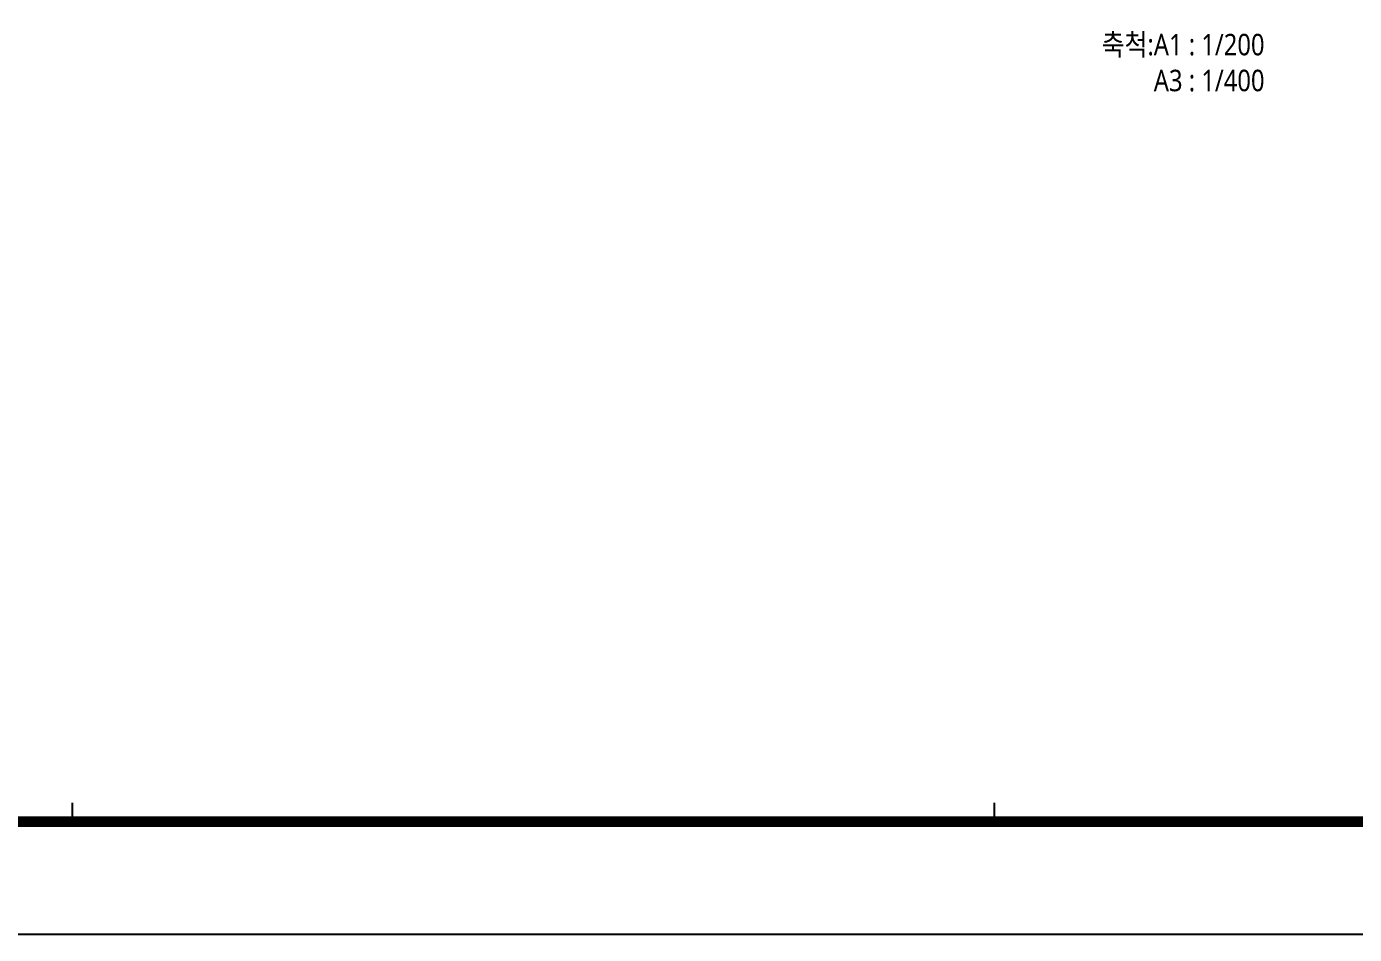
# Model space of a CAD drawing. Header units: millimetres. Extents: x -168200 to 504600, y -244718 to -125918.
# Drawn here: x 210140 to 259614, y -244718 to -210883 of the extents above; entities that cross this region are included whole.
import ezdxf
from ezdxf.enums import TextEntityAlignment as Align

# ---------------------------------------------------------------- set-up
doc = ezdxf.new("R2010")
doc.units = ezdxf.units.MM
for name, color, linetype in [('arch', 8, 'Continuous'), ('TIT', 2, 'Continuous'), ('XR-FORM-EE$0$XR-SHEET-SHT', 5, 'Continuous')]:
    doc.layers.add(name, color=color, linetype=linetype)
doc.layers.add('XR-FORM-EE$0$XR-SHEET-TEMP', color=171, linetype='Continuous', plot=False)
doc.styles.add('GHS', font='malgun.ttf')

# ---------------------------------------------------------------- blocks, each defined once
blk = doc.blocks.new('XR-FORM-EE', base_point=(461, 408))
at = {"layer": 'XR-FORM-EE$0$XR-SHEET-SHT', "color": 5}
blk.add_lwpolyline([(0, 118800), (168200, 118800), (168200, 0), (0, 0)], close=True, dxfattribs=at)
at = {"layer": 'XR-FORM-EE$0$XR-SHEET-SHT', "color": 5, "const_width": 400}
blk.add_lwpolyline([(9300, 114600), (163900, 114600), (163900, 4200), (9300, 4200)], close=True, dxfattribs=at)
at = {"layer": 'XR-FORM-EE$0$XR-SHEET-TEMP'}
for p, q in [((43650, 4200), (43650, 4900)), ((78000, 4200), (78000, 4900))]:
    blk.add_line(p, q, dxfattribs=at)

msp = doc.modelspace()

# ---------------------------------------------------------------- block references
at = {"layer": 'arch'}
msp.add_blockref('XR-FORM-EE', (168661, -244309.3), dxfattribs=at)

# ---------------------------------------------------------------- texts
at = {"layer": 'TIT', "style": 'GHS', "width": 0.85}
for s, p in [('축척:A1 : 1/200', (256264.1, -211955.4)), ('A3 : 1/400', (256264.1, -213293.6))]:
    msp.add_text(s, height=800, dxfattribs=at).set_placement(p, align=Align.RIGHT)

doc.saveas('drawing.dxf')
